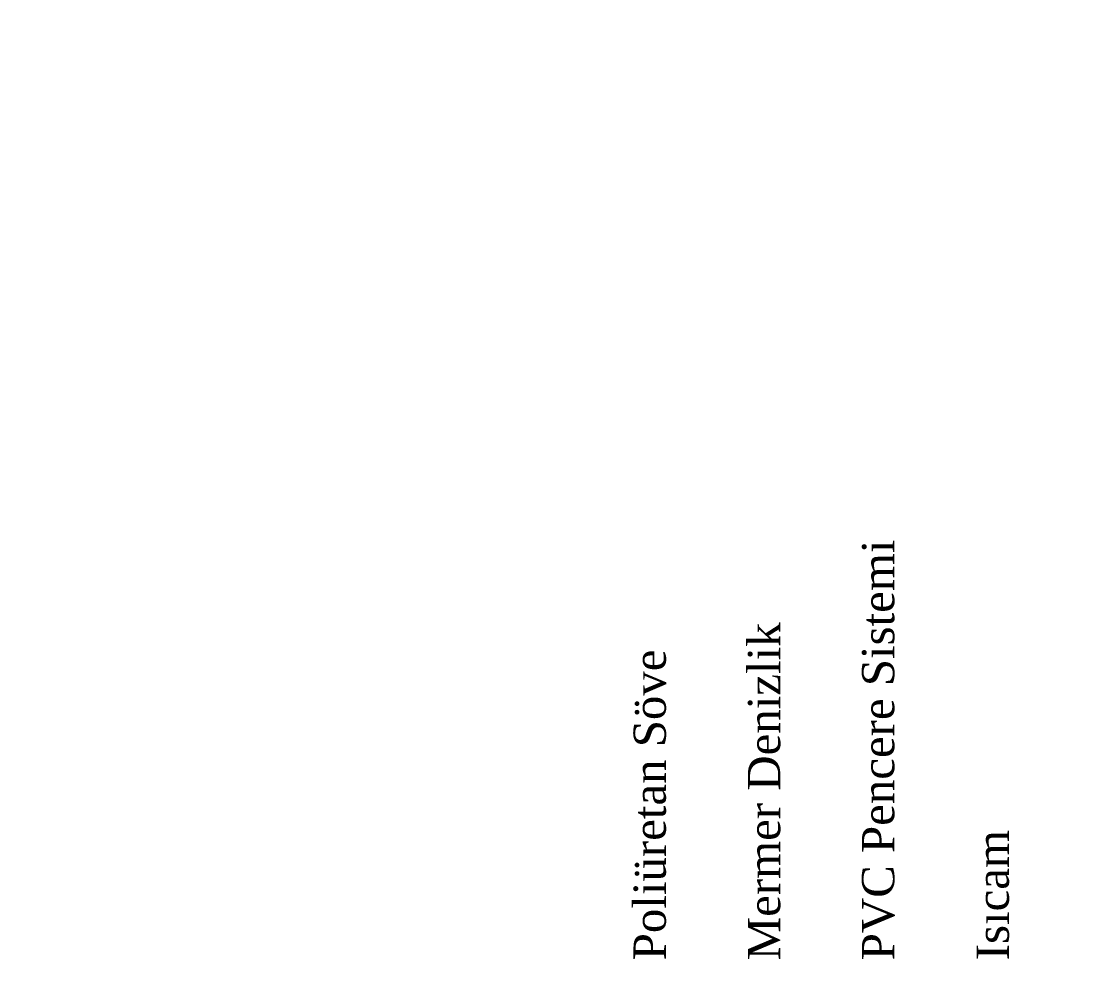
# Model space of a CAD drawing. Header units: millimetres. Extents: x 14753 to 45183, y 5640 to 19518.
# Drawn here: x 41223.3 to 41516.1, y 18338 to 18601.2 of the extents above; entities that cross this region are included whole.
import ezdxf

# ---------------------------------------------------------------- set-up
doc = ezdxf.new("R2010")
doc.units = ezdxf.units.MM
doc.linetypes.add('DASHDOT2', pattern=[0.5, 0.25, -0.125, 0, -0.125])
doc.linetypes.add('HIDDEN', pattern=[0.375, 0.25, -0.125])
doc.layers.add('5', color=5, linetype='HIDDEN')
doc.layers.add('tarama', color=253, linetype='Continuous')
doc.layers.add('YAZI', color=1, linetype='Continuous', lineweight=0)
doc.styles.add('ack-text-times', font='times.ttf', dxfattribs={"height": 12})

# ---------------------------------------------------------------- blocks, each defined once
blk = doc.blocks.new('A$C1A495F32')
at = {"layer": 'tarama', "linetype": 'DASHDOT2', "ltscale": 50}
blk.add_circle((3.75, 3.75), 3.75, dxfattribs=at)
at = {"layer": 'YAZI', "linetype": 'Continuous', "char_height": 0.1, "width": 4.488609, "attachment_point": 7, "rotation": 90, "style": 'ack-text-times'}
for s, insert in [('PVC Pencere Sistemi', (2.7023, 4.5964)), ('Mermer Denizlik', (2.3488, 4.5964)), ('Poliüretan Söve', (1.9952, 4.5964)), ('Is{\\fTimes New Roman|b0|i0|c162|p18;ıcam}', (3.0559, 4.5964))]:
    blk.add_mtext(s, dxfattribs=dict(at, insert=insert))

msp = doc.modelspace()

# ---------------------------------------------------------------- block references
at = {"layer": '5', "color": 8, "linetype": 'ByBlock', "xscale": 90.00000000014552, "yscale": 90.00000000014552, "zscale": 90.00000000014552}
msp.add_blockref('A$C1A495F32', (41223.33, 17926.16, -574.2), dxfattribs=at)

doc.saveas('drawing.dxf')
